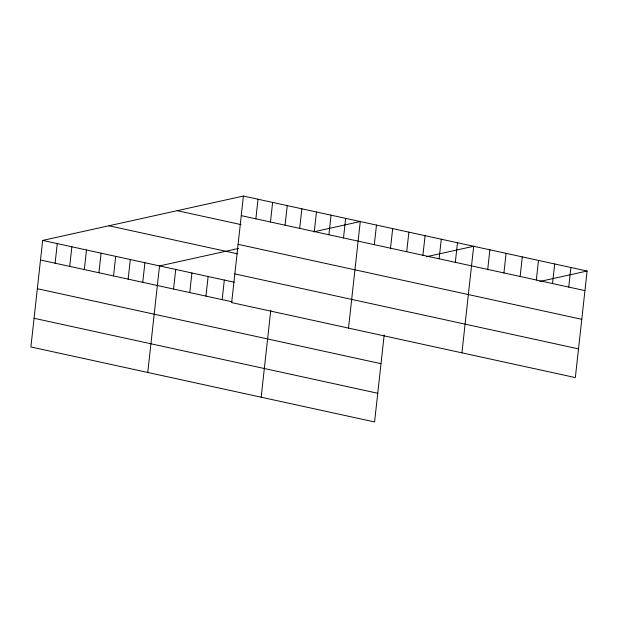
<?xml version="1.0" encoding="UTF-8"?>
<svg xmlns="http://www.w3.org/2000/svg" width="618" height="618" viewBox="0 0 618 618"><rect width="100%" height="100%" fill="white"/><g stroke="black" fill="none" stroke-linecap="round" stroke-linejoin="round"><path stroke-width="0.93" d="M243.422 196.045L231.657 302.596L575.335 377.583L587.1 271.032L243.422 196.045L42.665 240.417L30.9 346.968L374.578 421.955L384.18 334.995M55.11 263.198L57.273 243.608M69.71 266.381L71.873 246.791M84.318 269.572L86.481 249.981M98.926 272.754L101.089 253.164M113.534 275.945L115.697 256.354M128.142 279.127L130.305 259.537M142.743 282.318L144.906 262.727M147.748 372.469L159.514 265.91L238.563 248.444M173.558 289.039L175.721 269.448M189.757 292.577L191.92 272.986M205.956 296.107L208.119 276.516M222.163 299.645L224.326 280.054M255.86 218.818L258.023 199.228M270.468 222.009L272.631 202.418M261.167 397.212L270.769 310.251M285.076 225.191L287.239 205.601M299.684 228.382L301.847 208.791M314.292 231.565L316.455 211.974M328.892 234.755L331.055 215.164M343.5 237.938L345.663 218.347M348.506 328.088L360.271 221.538L313.813 231.804M374.307 244.658L376.47 225.076M390.514 248.197L392.677 228.606M406.714 251.735L408.877 232.144M422.913 255.265L425.076 235.674M439.12 258.803L441.283 239.212M455.319 262.341L457.482 242.75M461.924 352.839L473.682 246.281L426.366 256.74M487.726 269.409L489.889 249.819M503.925 272.94L506.088 253.349M520.132 276.478L522.295 256.887M536.331 280.016L538.494 260.425M552.531 283.546L554.694 263.956M568.738 287.084L570.901 267.494M539.777 281.491L587.1 271.032M241.259 215.636L584.937 290.614M177.173 210.684L241.074 224.628M238.084 244.326L581.77 319.313M108.915 225.771L237.466 253.82M234.825 273.898L578.502 348.884M42.665 240.417L234.222 282.217M40.502 260.008L232.059 301.8M37.335 288.706L381.012 363.693M34.067 318.278L377.752 393.257"/></g></svg>
